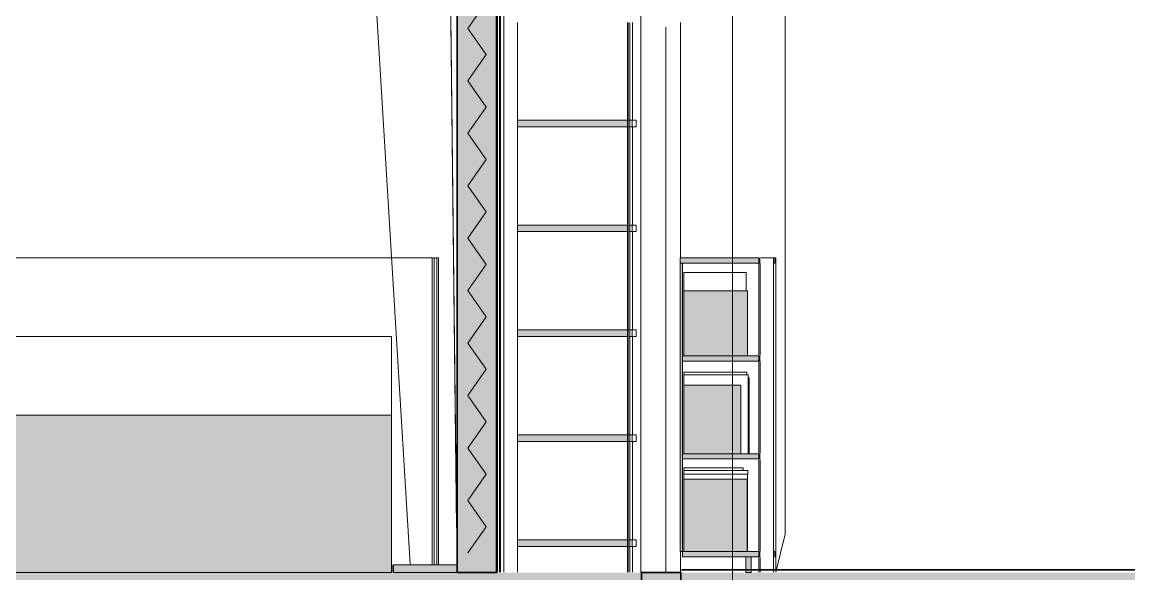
# Model space of a CAD drawing. Header units: millimetres. Extents: x 0 to 135734, y 0 to 59400.
# Drawn here: x 37392 to 41611, y 25795 to 27899 of the extents above; entities that cross this region are included whole.
import ezdxf

# ---------------------------------------------------------------- set-up
doc = ezdxf.new("R2010")
doc.units = ezdxf.units.MM
doc.linetypes.add('DASHDOT', pattern=[3.556, 2.54, -0.508, 0, -0.508])
for name, color, linetype, lineweight in [('01_切断（構造・壁）', 7, 'Continuous', 35), ('02_切断（家具）', 8, 'Continuous', 18), ('05_断熱（仮）', 2, 'Continuous', 9), ('07_切断（建具）', 7, 'Continuous', 18), ('10_見えがかり', 7, 'Continuous', 13), ('11_見えがかり（家具）', 8, 'Continuous', 9), ('40_通り芯', 1, 'DASHDOT', 9)]:
    doc.layers.add(name, color=color, linetype=linetype, lineweight=lineweight)

msp = doc.modelspace()

# ---------------------------------------------------------------- hatches: boundary and pattern name
at = {"layer": '01_切断（構造・壁）'}
for points in [[(39050.8, 29233.7), (39050.8, 30550), (39090.7, 30550), (39200.7, 30550), (39200.7, 27061.9), (39200.7, 25800), (39200.3, 25800), (39159.3, 25800), (39081.1, 25800), (39072.5, 25800), (39067.7, 25800), (39066.7, 25800), (39050.8, 25800)], [(46476.9, 25742), (46476.9, 25800), (26047.5, 25800), (26047.5, 25742)], [(39903.1, 25763.1), (39903.1, 25763.1), (39903.1, 25500), (39878.1, 25500), (39753.1, 25500), (39753.1, 25763.2), (39753.1, 25763.2), (39753.1, 25800), (39772.5, 25800), (39903.1, 25800)]]:
    msp.add_hatch(color=7, dxfattribs=at).paths.add_polyline_path(points)
at = {"layer": '02_切断（家具）'}
for points in [[(39699.9, 27500), (39638.4, 27500), (39450.3, 27500), (39397.6, 27500), (39368.8, 27500), (39352.6, 27500), (39343.5, 27500), (39287.2, 27500), (39285.7, 27500), (39284.3, 27500), (39283, 27500), (39281.4, 27500), (39279.9, 27500), (39279.9, 27503.7), (39279.9, 27525), (39281.4, 27525), (39283, 27525), (39284.3, 27525), (39285.7, 27525), (39287.2, 27525), (39343.5, 27525), (39352.6, 27525), (39368.8, 27525), (39397.6, 27525), (39450.3, 27525), (39638.4, 27525), (39699.9, 27525), (39699.9, 27521.3)], [(39699.9, 27100), (39638.4, 27100), (39450.3, 27100), (39397.6, 27100), (39368.8, 27100), (39352.6, 27100), (39343.5, 27100), (39287.2, 27100), (39285.7, 27100), (39284.3, 27100), (39283, 27100), (39281.4, 27100), (39279.9, 27100), (39279.9, 27103.7), (39279.9, 27125), (39281.4, 27125), (39283, 27125), (39284.3, 27125), (39285.7, 27125), (39287.2, 27125), (39343.5, 27125), (39352.6, 27125), (39368.8, 27125), (39397.6, 27125), (39450.3, 27125), (39638.4, 27125), (39699.9, 27125), (39699.9, 27121.3)], [(40200.5, 26994), (40200.5, 26980), (40185.4, 26980), (40144.7, 26980), (40114.2, 26980), (40090.5, 26980), (40071.5, 26980), (40055.9, 26980), (40043, 26980), (40030, 26980), (40017.1, 26980), (40004.1, 26980), (39991.2, 26980), (39978.2, 26980), (39965.3, 26980), (39952.3, 26980), (39939.4, 26980), (39926.4, 26980), (39913.4, 26980), (39912.2, 26980), (39910.8, 26980), (39908.9, 26980), (39906.6, 26980), (39903.4, 26980), (39900.5, 26980), (39900.5, 26986), (39900.5, 27000), (39903.4, 27000), (39906.6, 27000), (39908.9, 27000), (39910.8, 27000), (39912.2, 27000), (39913.4, 27000), (39926.4, 27000), (39939.4, 27000), (39952.3, 27000), (39965.3, 27000), (39978.2, 27000), (39991.2, 27000), (40004.1, 27000), (40017.1, 27000), (40030, 27000), (40043, 27000), (40055.9, 27000), (40071.5, 27000), (40090.5, 27000), (40114.2, 27000), (40144.7, 27000), (40185.4, 27000), (40200.5, 27000)], [(39909.5, 26650.2), (39909.5, 25880), (39909, 25880), (39907.8, 25880), (39906.9, 25880), (39906.2, 25880), (39905.6, 25880), (39905.2, 25880), (39904.8, 25880), (39904.4, 25880), (39904, 25880), (39903.6, 25880), (39903.2, 25880), (39902.8, 25880), (39902.4, 25880), (39902, 25880), (39901.7, 25880), (39901.3, 25880), (39900.9, 25880), (39900.8, 25880), (39900.8, 25880), (39900.7, 25880), (39900.7, 25880), (39900.6, 25880), (39900.5, 25880), (39900.5, 26209.8), (39900.5, 26980), (39900.6, 26980), (39900.7, 26980), (39900.7, 26980), (39900.8, 26980), (39900.8, 26980), (39900.9, 26980), (39901.3, 26980), (39901.7, 26980), (39902, 26980), (39902.4, 26980), (39902.8, 26980), (39903.2, 26980), (39903.6, 26980), (39904, 26980), (39904.4, 26980), (39904.8, 26980), (39905.2, 26980), (39905.6, 26980), (39906.2, 26980), (39906.9, 26980), (39907.8, 26980), (39909, 26980), (39909.5, 26980)], [(40157, 26786.6), (40157, 26626.7), (40140, 26626.7), (40102.6, 26626.7), (40075.9, 26626.7), (40055.8, 26626.7), (40040.2, 26626.7), (40027.6, 26626.7), (40017.4, 26626.7), (40008.8, 26626.7), (40000.3, 26626.7), (39991.7, 26626.7), (39983.2, 26626.7), (39974.6, 26626.7), (39966, 26626.7), (39957.4, 26626.7), (39948.9, 26626.7), (39940.3, 26626.7), (39931.7, 26626.7), (39923.1, 26626.7), (39921.9, 26626.7), (39920.5, 26626.7), (39918.7, 26626.7), (39916.5, 26626.7), (39914.5, 26626.7), (39914.5, 26704.9), (39914.5, 26873.7), (39916.5, 26873.7), (39918.7, 26873.7), (39920.5, 26873.7), (39921.9, 26873.7), (39923.1, 26873.7), (39931.7, 26873.7), (39940.3, 26873.7), (39948.9, 26873.7), (39957.4, 26873.7), (39966, 26873.7), (39974.6, 26873.7), (39983.2, 26873.7), (39991.7, 26873.7), (40000.3, 26873.7), (40008.8, 26873.7), (40017.4, 26873.7), (40027.6, 26873.7), (40040.2, 26873.7), (40055.8, 26873.7), (40075.9, 26873.7), (40102.6, 26873.7), (40140, 26873.7), (40157, 26873.7)], [(39699.9, 26700), (39638.4, 26700), (39450.3, 26700), (39397.6, 26700), (39368.8, 26700), (39352.6, 26700), (39343.5, 26700), (39287.2, 26700), (39285.7, 26700), (39284.3, 26700), (39283, 26700), (39281.4, 26700), (39279.9, 26700), (39279.9, 26703.7), (39279.9, 26725), (39281.4, 26725), (39283, 26725), (39284.3, 26725), (39285.7, 26725), (39287.2, 26725), (39343.5, 26725), (39352.6, 26725), (39368.8, 26725), (39397.6, 26725), (39450.3, 26725), (39638.4, 26725), (39699.9, 26725), (39699.9, 26721.3)], [(40200.5, 26620.7), (40200.5, 26606.7), (40185.9, 26606.7), (40146.4, 26606.7), (40116.8, 26606.7), (40093.8, 26606.7), (40075.3, 26606.7), (40060.3, 26606.7), (40047.7, 26606.7), (40035.1, 26606.7), (40022.6, 26606.7), (40010, 26606.7), (39997.4, 26606.7), (39984.9, 26606.7), (39972.3, 26606.7), (39959.8, 26606.7), (39947.2, 26606.7), (39934.6, 26606.7), (39922.1, 26606.7), (39920.9, 26606.7), (39919.5, 26606.7), (39917.7, 26606.7), (39915.4, 26606.7), (39912.3, 26606.7), (39909.5, 26606.7), (39909.5, 26612.7), (39909.5, 26626.7), (39912.3, 26626.7), (39915.4, 26626.7), (39917.7, 26626.7), (39919.5, 26626.7), (39920.9, 26626.7), (39922.1, 26626.7), (39934.6, 26626.7), (39947.2, 26626.7), (39959.8, 26626.7), (39972.3, 26626.7), (39984.9, 26626.7), (39997.4, 26626.7), (40010, 26626.7), (40022.6, 26626.7), (40035.1, 26626.7), (40047.7, 26626.7), (40060.3, 26626.7), (40075.3, 26626.7), (40093.8, 26626.7), (40116.8, 26626.7), (40146.4, 26626.7), (40185.9, 26626.7), (40200.5, 26626.7)], [(40131.7, 26344.7), (40131.7, 26253.3), (39995.7, 26253.3), (39955.9, 26253.3), (39942.3, 26253.3), (39935.4, 26253.3), (39931.2, 26253.3), (39928.5, 26253.3), (39926.5, 26253.3), (39925, 26253.3), (39923.8, 26253.3), (39922.9, 26253.3), (39922.1, 26253.3), (39921.5, 26253.3), (39920.9, 26253.3), (39920.2, 26253.3), (39919.6, 26253.3), (39919, 26253.3), (39918.3, 26253.3), (39917.7, 26253.3), (39917, 26253.3), (39916.4, 26253.3), (39915.8, 26253.3), (39915.1, 26253.3), (39914.5, 26253.3), (39914.5, 26413.1), (39914.5, 26514.7), (39915.1, 26514.7), (39915.8, 26514.7), (39916.4, 26514.7), (39917, 26514.7), (39917.7, 26514.7), (39918.3, 26514.7), (39919, 26514.7), (39919.6, 26514.7), (39920.2, 26514.7), (39920.9, 26514.7), (39921.5, 26514.7), (39922.1, 26514.7), (39922.9, 26514.7), (39923.8, 26514.7), (39925, 26514.7), (39926.5, 26514.7), (39928.5, 26514.7), (39931.2, 26514.7), (39935.4, 26514.7), (39942.3, 26514.7), (39955.9, 26514.7), (39995.7, 26514.7), (40131.7, 26514.7)], [(36799.8, 25950.1), (36799.8, 26400), (37303.7, 26400), (38799.8, 26400), (38799.8, 26249.9), (38799.8, 25800), (37303.7, 25800), (36799.8, 25800)], [(39699.9, 26300), (39638.4, 26300), (39450.3, 26300), (39397.6, 26300), (39368.8, 26300), (39352.6, 26300), (39343.5, 26300), (39287.2, 26300), (39285.7, 26300), (39284.3, 26300), (39283, 26300), (39281.4, 26300), (39279.9, 26300), (39279.9, 26303.7), (39279.9, 26325), (39281.4, 26325), (39283, 26325), (39284.3, 26325), (39285.7, 26325), (39287.2, 26325), (39343.5, 26325), (39352.6, 26325), (39368.8, 26325), (39397.6, 26325), (39450.3, 26325), (39638.4, 26325), (39699.9, 26325), (39699.9, 26321.3)], [(40200.5, 26247.3), (40200.5, 26233.3), (40185.9, 26233.3), (40146.4, 26233.3), (40116.8, 26233.3), (40093.8, 26233.3), (40075.3, 26233.3), (40060.3, 26233.3), (40047.7, 26233.3), (40035.1, 26233.3), (40022.6, 26233.3), (40010, 26233.3), (39997.4, 26233.3), (39984.9, 26233.3), (39972.3, 26233.3), (39959.8, 26233.3), (39947.2, 26233.3), (39934.6, 26233.3), (39922.1, 26233.3), (39920.9, 26233.3), (39919.5, 26233.3), (39917.7, 26233.3), (39915.4, 26233.3), (39912.3, 26233.3), (39909.5, 26233.3), (39909.5, 26239.3), (39909.5, 26253.3), (39912.3, 26253.3), (39915.4, 26253.3), (39917.7, 26253.3), (39919.5, 26253.3), (39920.9, 26253.3), (39922.1, 26253.3), (39934.6, 26253.3), (39947.2, 26253.3), (39959.8, 26253.3), (39972.3, 26253.3), (39984.9, 26253.3), (39997.4, 26253.3), (40010, 26253.3), (40022.6, 26253.3), (40035.1, 26253.3), (40047.7, 26253.3), (40060.3, 26253.3), (40075.3, 26253.3), (40093.8, 26253.3), (40116.8, 26253.3), (40146.4, 26253.3), (40185.9, 26253.3), (40200.5, 26253.3)], [(40155.1, 26105), (40155.1, 25880), (40150.7, 25880), (40129.3, 25880), (40111.5, 25880), (40093.6, 25880), (40075.8, 25880), (40057.9, 25880), (40040, 25880), (40022.1, 25880), (40004.2, 25880), (39986.3, 25880), (39968.4, 25880), (39950.4, 25880), (39932.5, 25880), (39932.3, 25880), (39932, 25880), (39931.7, 25880), (39931.3, 25880), (39930.7, 25880), (39930, 25880), (39928.8, 25880), (39926.9, 25880), (39923.1, 25880), (39914.5, 25880), (39914.5, 25917.3), (39914.5, 26156), (39923.1, 26156), (39926.9, 26156), (39928.8, 26156), (39930, 26156), (39930.7, 26156), (39931.3, 26156), (39931.7, 26156), (39932, 26156), (39932.3, 26156), (39932.5, 26156), (39950.4, 26156), (39968.4, 26156), (39986.3, 26156), (40004.2, 26156), (40022.1, 26156), (40040, 26156), (40057.9, 26156), (40075.8, 26156), (40093.6, 26156), (40111.5, 26156), (40129.3, 26156), (40150.7, 26156), (40155.1, 26156)], [(39699.9, 25900), (39638.4, 25900), (39450.3, 25900), (39397.6, 25900), (39368.8, 25900), (39352.6, 25900), (39343.5, 25900), (39287.2, 25900), (39285.7, 25900), (39284.3, 25900), (39283, 25900), (39281.4, 25900), (39279.9, 25900), (39279.9, 25903.7), (39279.9, 25925), (39281.4, 25925), (39283, 25925), (39284.3, 25925), (39285.7, 25925), (39287.2, 25925), (39343.5, 25925), (39352.6, 25925), (39368.8, 25925), (39397.6, 25925), (39450.3, 25925), (39638.4, 25925), (39699.9, 25925), (39699.9, 25921.3)], [(40200.5, 25874), (40200.5, 25860), (40185.9, 25860), (40146.4, 25860), (40116.8, 25860), (40093.8, 25860), (40075.3, 25860), (40060.3, 25860), (40047.7, 25860), (40035.1, 25860), (40022.6, 25860), (40010, 25860), (39997.4, 25860), (39984.9, 25860), (39972.3, 25860), (39959.8, 25860), (39947.2, 25860), (39934.6, 25860), (39922.1, 25860), (39920.9, 25860), (39919.5, 25860), (39917.7, 25860), (39915.4, 25860), (39912.3, 25860), (39909.5, 25860), (39909.5, 25866), (39909.5, 25880), (39912.3, 25880), (39915.4, 25880), (39917.7, 25880), (39919.5, 25880), (39920.9, 25880), (39922.1, 25880), (39934.6, 25880), (39947.2, 25880), (39959.8, 25880), (39972.3, 25880), (39984.9, 25880), (39997.4, 25880), (40010, 25880), (40022.6, 25880), (40035.1, 25880), (40047.7, 25880), (40060.3, 25880), (40075.3, 25880), (40093.8, 25880), (40116.8, 25880), (40146.4, 25880), (40185.9, 25880), (40200.5, 25880)], [(40170.5, 25842), (40170.5, 25800), (40169.5, 25800), (40166.8, 25800), (40164.7, 25800), (40163.2, 25800), (40161.9, 25800), (40160.9, 25800), (40160, 25800), (40159.1, 25800), (40158.3, 25800), (40157.4, 25800), (40156.5, 25800), (40155.7, 25800), (40154.8, 25800), (40153.9, 25800), (40153.1, 25800), (40152.2, 25800), (40151.4, 25800), (40151.3, 25800), (40151.2, 25800), (40151.1, 25800), (40150.9, 25800), (40150.7, 25800), (40150.5, 25800), (40150.5, 25818), (40150.5, 25860), (40150.7, 25860), (40150.9, 25860), (40151.1, 25860), (40151.2, 25860), (40151.3, 25860), (40151.4, 25860), (40152.2, 25860), (40153.1, 25860), (40153.9, 25860), (40154.8, 25860), (40155.7, 25860), (40156.5, 25860), (40157.4, 25860), (40158.3, 25860), (40159.1, 25860), (40160, 25860), (40160.9, 25860), (40161.9, 25860), (40163.2, 25860), (40164.7, 25860), (40166.8, 25860), (40169.5, 25860), (40170.5, 25860)], [(39050.6, 25828.8), (39050.6, 25800), (38975.7, 25800), (38807.4, 25800), (38807.4, 25829.4), (38807.4, 25830), (38975.7, 25830), (39050.6, 25830)]]:
    msp.add_hatch(color=8, dxfattribs=at).paths.add_polyline_path(points)
at = {"layer": '05_断熱（仮）', "true_color": 0xf3d98b}
msp.add_hatch(color=8, dxfattribs=at).paths.add_polyline_path([(39075.8, 25825), (39075.8, 30525), (39175.7, 30525), (39175.7, 25825)])

# ---------------------------------------------------------------- linework, layer by layer
at = {"layer": '01_切断（構造・壁）'}
for points in [[(39050.8, 29233.7), (39050.8, 30550), (39090.7, 30550), (39200.7, 30550), (39200.7, 27061.9), (39200.7, 25800), (39200.3, 25800), (39159.3, 25800), (39081.1, 25800), (39072.5, 25800), (39067.7, 25800), (39066.7, 25800), (39050.8, 25800), (39050.8, 29233.7)], [(39903.1, 25763.1), (39903.1, 25763.1), (39903.1, 25500), (39878.1, 25500), (39753.1, 25500), (39753.1, 25763.2), (39753.1, 25763.2), (39753.1, 25800), (39772.5, 25800), (39903.1, 25800), (39903.1, 25763.1)], [(39905.1, 25810), (40740.3, 25810), (41597.7, 25810), (41598.8, 25810), (41600.7, 25810), (41602.8, 25810), (41603.6, 25810), (41700.2, 25810)]]:
    msp.add_lwpolyline(points, dxfattribs=at)
at = {"layer": '02_切断（家具）'}
for points in [[(39699.9, 27500), (39638.4, 27500), (39450.3, 27500), (39397.6, 27500), (39368.8, 27500), (39352.6, 27500), (39343.5, 27500), (39287.2, 27500), (39285.7, 27500), (39284.3, 27500), (39283, 27500), (39281.4, 27500), (39279.9, 27500), (39279.9, 27503.7), (39279.9, 27525), (39281.4, 27525), (39283, 27525), (39284.3, 27525), (39285.7, 27525), (39287.2, 27525), (39343.5, 27525), (39352.6, 27525), (39368.8, 27525), (39397.6, 27525), (39450.3, 27525), (39638.4, 27525), (39699.9, 27525), (39699.9, 27521.3), (39699.9, 27500)], [(39699.9, 27100), (39638.4, 27100), (39450.3, 27100), (39397.6, 27100), (39368.8, 27100), (39352.6, 27100), (39343.5, 27100), (39287.2, 27100), (39285.7, 27100), (39284.3, 27100), (39283, 27100), (39281.4, 27100), (39279.9, 27100), (39279.9, 27103.7), (39279.9, 27125), (39281.4, 27125), (39283, 27125), (39284.3, 27125), (39285.7, 27125), (39287.2, 27125), (39343.5, 27125), (39352.6, 27125), (39368.8, 27125), (39397.6, 27125), (39450.3, 27125), (39638.4, 27125), (39699.9, 27125), (39699.9, 27121.3), (39699.9, 27100)], [(40200.5, 26994), (40200.5, 26980), (40185.4, 26980), (40144.7, 26980), (40114.2, 26980), (40090.5, 26980), (40071.5, 26980), (40055.9, 26980), (40043, 26980), (40030, 26980), (40017.1, 26980), (40004.1, 26980), (39991.2, 26980), (39978.2, 26980), (39965.3, 26980), (39952.3, 26980), (39939.4, 26980), (39926.4, 26980), (39913.4, 26980), (39912.2, 26980), (39910.8, 26980), (39908.9, 26980), (39906.6, 26980), (39903.4, 26980), (39900.5, 26980), (39900.5, 26986), (39900.5, 27000), (39903.4, 27000), (39906.6, 27000), (39908.9, 27000), (39910.8, 27000), (39912.2, 27000), (39913.4, 27000), (39926.4, 27000), (39939.4, 27000), (39952.3, 27000), (39965.3, 27000), (39978.2, 27000), (39991.2, 27000), (40004.1, 27000), (40017.1, 27000), (40030, 27000), (40043, 27000), (40055.9, 27000), (40071.5, 27000), (40090.5, 27000), (40114.2, 27000), (40144.7, 27000), (40185.4, 27000), (40200.5, 27000), (40200.5, 26994)], [(39909.5, 26650.2), (39909.5, 25880), (39909, 25880), (39907.8, 25880), (39906.9, 25880), (39906.2, 25880), (39905.6, 25880), (39905.2, 25880), (39904.8, 25880), (39904.4, 25880), (39904, 25880), (39903.6, 25880), (39903.2, 25880), (39902.8, 25880), (39902.4, 25880), (39902, 25880), (39901.7, 25880), (39901.3, 25880), (39900.9, 25880), (39900.8, 25880), (39900.8, 25880), (39900.7, 25880), (39900.7, 25880), (39900.6, 25880), (39900.5, 25880), (39900.5, 26209.8), (39900.5, 26980), (39900.6, 26980), (39900.7, 26980), (39900.7, 26980), (39900.8, 26980), (39900.8, 26980), (39900.9, 26980), (39901.3, 26980), (39901.7, 26980), (39902, 26980), (39902.4, 26980), (39902.8, 26980), (39903.2, 26980), (39903.6, 26980), (39904, 26980), (39904.4, 26980), (39904.8, 26980), (39905.2, 26980), (39905.6, 26980), (39906.2, 26980), (39906.9, 26980), (39907.8, 26980), (39909, 26980), (39909.5, 26980), (39909.5, 26650.2)], [(40157, 26786.6), (40157, 26626.7), (40140, 26626.7), (40102.6, 26626.7), (40075.9, 26626.7), (40055.8, 26626.7), (40040.2, 26626.7), (40027.6, 26626.7), (40017.4, 26626.7), (40008.8, 26626.7), (40000.3, 26626.7), (39991.7, 26626.7), (39983.2, 26626.7), (39974.6, 26626.7), (39966, 26626.7), (39957.4, 26626.7), (39948.9, 26626.7), (39940.3, 26626.7), (39931.7, 26626.7), (39923.1, 26626.7), (39921.9, 26626.7), (39920.5, 26626.7), (39918.7, 26626.7), (39916.5, 26626.7), (39914.5, 26626.7), (39914.5, 26704.9), (39914.5, 26873.7), (39916.5, 26873.7), (39918.7, 26873.7), (39920.5, 26873.7), (39921.9, 26873.7), (39923.1, 26873.7), (39931.7, 26873.7), (39940.3, 26873.7), (39948.9, 26873.7), (39957.4, 26873.7), (39966, 26873.7), (39974.6, 26873.7), (39983.2, 26873.7), (39991.7, 26873.7), (40000.3, 26873.7), (40008.8, 26873.7), (40017.4, 26873.7), (40027.6, 26873.7), (40040.2, 26873.7), (40055.8, 26873.7), (40075.9, 26873.7), (40102.6, 26873.7), (40140, 26873.7), (40157, 26873.7), (40157, 26786.6)], [(39699.9, 26700), (39638.4, 26700), (39450.3, 26700), (39397.6, 26700), (39368.8, 26700), (39352.6, 26700), (39343.5, 26700), (39287.2, 26700), (39285.7, 26700), (39284.3, 26700), (39283, 26700), (39281.4, 26700), (39279.9, 26700), (39279.9, 26703.7), (39279.9, 26725), (39281.4, 26725), (39283, 26725), (39284.3, 26725), (39285.7, 26725), (39287.2, 26725), (39343.5, 26725), (39352.6, 26725), (39368.8, 26725), (39397.6, 26725), (39450.3, 26725), (39638.4, 26725), (39699.9, 26725), (39699.9, 26721.3), (39699.9, 26700)], [(40200.5, 26620.7), (40200.5, 26606.7), (40185.9, 26606.7), (40146.4, 26606.7), (40116.8, 26606.7), (40093.8, 26606.7), (40075.3, 26606.7), (40060.3, 26606.7), (40047.7, 26606.7), (40035.1, 26606.7), (40022.6, 26606.7), (40010, 26606.7), (39997.4, 26606.7), (39984.9, 26606.7), (39972.3, 26606.7), (39959.8, 26606.7), (39947.2, 26606.7), (39934.6, 26606.7), (39922.1, 26606.7), (39920.9, 26606.7), (39919.5, 26606.7), (39917.7, 26606.7), (39915.4, 26606.7), (39912.3, 26606.7), (39909.5, 26606.7), (39909.5, 26612.7), (39909.5, 26626.7), (39912.3, 26626.7), (39915.4, 26626.7), (39917.7, 26626.7), (39919.5, 26626.7), (39920.9, 26626.7), (39922.1, 26626.7), (39934.6, 26626.7), (39947.2, 26626.7), (39959.8, 26626.7), (39972.3, 26626.7), (39984.9, 26626.7), (39997.4, 26626.7), (40010, 26626.7), (40022.6, 26626.7), (40035.1, 26626.7), (40047.7, 26626.7), (40060.3, 26626.7), (40075.3, 26626.7), (40093.8, 26626.7), (40116.8, 26626.7), (40146.4, 26626.7), (40185.9, 26626.7), (40200.5, 26626.7), (40200.5, 26620.7)], [(40131.7, 26344.7), (40131.7, 26253.3), (39995.7, 26253.3), (39955.9, 26253.3), (39942.3, 26253.3), (39935.4, 26253.3), (39931.2, 26253.3), (39928.5, 26253.3), (39926.5, 26253.3), (39925, 26253.3), (39923.8, 26253.3), (39922.9, 26253.3), (39922.1, 26253.3), (39921.5, 26253.3), (39920.9, 26253.3), (39920.2, 26253.3), (39919.6, 26253.3), (39919, 26253.3), (39918.3, 26253.3), (39917.7, 26253.3), (39917, 26253.3), (39916.4, 26253.3), (39915.8, 26253.3), (39915.1, 26253.3), (39914.5, 26253.3), (39914.5, 26413.1), (39914.5, 26514.7), (39915.1, 26514.7), (39915.8, 26514.7), (39916.4, 26514.7), (39917, 26514.7), (39917.7, 26514.7), (39918.3, 26514.7), (39919, 26514.7), (39919.6, 26514.7), (39920.2, 26514.7), (39920.9, 26514.7), (39921.5, 26514.7), (39922.1, 26514.7), (39922.9, 26514.7), (39923.8, 26514.7), (39925, 26514.7), (39926.5, 26514.7), (39928.5, 26514.7), (39931.2, 26514.7), (39935.4, 26514.7), (39942.3, 26514.7), (39955.9, 26514.7), (39995.7, 26514.7), (40131.7, 26514.7), (40131.7, 26344.7)], [(36799.8, 25950.1), (36799.8, 26400), (37303.7, 26400), (38799.8, 26400), (38799.8, 26249.9), (38799.8, 25800), (37303.7, 25800), (36799.8, 25800), (36799.8, 25950.1)], [(39699.9, 26300), (39638.4, 26300), (39450.3, 26300), (39397.6, 26300), (39368.8, 26300), (39352.6, 26300), (39343.5, 26300), (39287.2, 26300), (39285.7, 26300), (39284.3, 26300), (39283, 26300), (39281.4, 26300), (39279.9, 26300), (39279.9, 26303.7), (39279.9, 26325), (39281.4, 26325), (39283, 26325), (39284.3, 26325), (39285.7, 26325), (39287.2, 26325), (39343.5, 26325), (39352.6, 26325), (39368.8, 26325), (39397.6, 26325), (39450.3, 26325), (39638.4, 26325), (39699.9, 26325), (39699.9, 26321.3), (39699.9, 26300)], [(40200.5, 26247.3), (40200.5, 26233.3), (40185.9, 26233.3), (40146.4, 26233.3), (40116.8, 26233.3), (40093.8, 26233.3), (40075.3, 26233.3), (40060.3, 26233.3), (40047.7, 26233.3), (40035.1, 26233.3), (40022.6, 26233.3), (40010, 26233.3), (39997.4, 26233.3), (39984.9, 26233.3), (39972.3, 26233.3), (39959.8, 26233.3), (39947.2, 26233.3), (39934.6, 26233.3), (39922.1, 26233.3), (39920.9, 26233.3), (39919.5, 26233.3), (39917.7, 26233.3), (39915.4, 26233.3), (39912.3, 26233.3), (39909.5, 26233.3), (39909.5, 26239.3), (39909.5, 26253.3), (39912.3, 26253.3), (39915.4, 26253.3), (39917.7, 26253.3), (39919.5, 26253.3), (39920.9, 26253.3), (39922.1, 26253.3), (39934.6, 26253.3), (39947.2, 26253.3), (39959.8, 26253.3), (39972.3, 26253.3), (39984.9, 26253.3), (39997.4, 26253.3), (40010, 26253.3), (40022.6, 26253.3), (40035.1, 26253.3), (40047.7, 26253.3), (40060.3, 26253.3), (40075.3, 26253.3), (40093.8, 26253.3), (40116.8, 26253.3), (40146.4, 26253.3), (40185.9, 26253.3), (40200.5, 26253.3), (40200.5, 26247.3)], [(40155.1, 26105), (40155.1, 25880), (40150.7, 25880), (40129.3, 25880), (40111.5, 25880), (40093.6, 25880), (40075.8, 25880), (40057.9, 25880), (40040, 25880), (40022.1, 25880), (40004.2, 25880), (39986.3, 25880), (39968.4, 25880), (39950.4, 25880), (39932.5, 25880), (39932.3, 25880), (39932, 25880), (39931.7, 25880), (39931.3, 25880), (39930.7, 25880), (39930, 25880), (39928.8, 25880), (39926.9, 25880), (39923.1, 25880), (39914.5, 25880), (39914.5, 25917.3), (39914.5, 26156), (39923.1, 26156), (39926.9, 26156), (39928.8, 26156), (39930, 26156), (39930.7, 26156), (39931.3, 26156), (39931.7, 26156), (39932, 26156), (39932.3, 26156), (39932.5, 26156), (39950.4, 26156), (39968.4, 26156), (39986.3, 26156), (40004.2, 26156), (40022.1, 26156), (40040, 26156), (40057.9, 26156), (40075.8, 26156), (40093.6, 26156), (40111.5, 26156), (40129.3, 26156), (40150.7, 26156), (40155.1, 26156), (40155.1, 26105)], [(39699.9, 25900), (39638.4, 25900), (39450.3, 25900), (39397.6, 25900), (39368.8, 25900), (39352.6, 25900), (39343.5, 25900), (39287.2, 25900), (39285.7, 25900), (39284.3, 25900), (39283, 25900), (39281.4, 25900), (39279.9, 25900), (39279.9, 25903.7), (39279.9, 25925), (39281.4, 25925), (39283, 25925), (39284.3, 25925), (39285.7, 25925), (39287.2, 25925), (39343.5, 25925), (39352.6, 25925), (39368.8, 25925), (39397.6, 25925), (39450.3, 25925), (39638.4, 25925), (39699.9, 25925), (39699.9, 25921.3), (39699.9, 25900)], [(40200.5, 25874), (40200.5, 25860), (40185.9, 25860), (40146.4, 25860), (40116.8, 25860), (40093.8, 25860), (40075.3, 25860), (40060.3, 25860), (40047.7, 25860), (40035.1, 25860), (40022.6, 25860), (40010, 25860), (39997.4, 25860), (39984.9, 25860), (39972.3, 25860), (39959.8, 25860), (39947.2, 25860), (39934.6, 25860), (39922.1, 25860), (39920.9, 25860), (39919.5, 25860), (39917.7, 25860), (39915.4, 25860), (39912.3, 25860), (39909.5, 25860), (39909.5, 25866), (39909.5, 25880), (39912.3, 25880), (39915.4, 25880), (39917.7, 25880), (39919.5, 25880), (39920.9, 25880), (39922.1, 25880), (39934.6, 25880), (39947.2, 25880), (39959.8, 25880), (39972.3, 25880), (39984.9, 25880), (39997.4, 25880), (40010, 25880), (40022.6, 25880), (40035.1, 25880), (40047.7, 25880), (40060.3, 25880), (40075.3, 25880), (40093.8, 25880), (40116.8, 25880), (40146.4, 25880), (40185.9, 25880), (40200.5, 25880), (40200.5, 25874)], [(40170.5, 25842), (40170.5, 25800), (40169.5, 25800), (40166.8, 25800), (40164.7, 25800), (40163.2, 25800), (40161.9, 25800), (40160.9, 25800), (40160, 25800), (40159.1, 25800), (40158.3, 25800), (40157.4, 25800), (40156.5, 25800), (40155.7, 25800), (40154.8, 25800), (40153.9, 25800), (40153.1, 25800), (40152.2, 25800), (40151.4, 25800), (40151.3, 25800), (40151.2, 25800), (40151.1, 25800), (40150.9, 25800), (40150.7, 25800), (40150.5, 25800), (40150.5, 25818), (40150.5, 25860), (40150.7, 25860), (40150.9, 25860), (40151.1, 25860), (40151.2, 25860), (40151.3, 25860), (40151.4, 25860), (40152.2, 25860), (40153.1, 25860), (40153.9, 25860), (40154.8, 25860), (40155.7, 25860), (40156.5, 25860), (40157.4, 25860), (40158.3, 25860), (40159.1, 25860), (40160, 25860), (40160.9, 25860), (40161.9, 25860), (40163.2, 25860), (40164.7, 25860), (40166.8, 25860), (40169.5, 25860), (40170.5, 25860), (40170.5, 25842)], [(39050.6, 25828.8), (39050.6, 25800), (38975.7, 25800), (38807.4, 25800), (38807.4, 25829.4), (38807.4, 25830), (38975.7, 25830), (39050.6, 25830), (39050.6, 25828.8)]]:
    msp.add_lwpolyline(points, dxfattribs=at)
at = {"layer": '05_断熱（仮）'}
msp.add_lwpolyline([(39090.7, 25875), (39160.7, 25975), (39090.7, 26075), (39160.7, 26175), (39090.7, 26275), (39160.7, 26375), (39090.7, 26475), (39160.7, 26575), (39090.7, 26675), (39160.7, 26775), (39090.7, 26875), (39160.7, 26975), (39090.7, 27075), (39160.7, 27175), (39090.7, 27275), (39160.7, 27375), (39090.7, 27475), (39160.7, 27575), (39090.7, 27675), (39160.7, 27775), (39090.7, 27875), (39160.7, 27975)], dxfattribs=at)
at = {"layer": '07_切断（建具）'}
msp.add_lwpolyline([(39845.6, 25800), (39845.6, 27880)], dxfattribs=at)
at = {"layer": '10_見えがかり'}
for points in [[(38721.8, 33818.8), (38569.1, 33413), (38542, 33071.4), (38546.4, 33035.7), (38560.8, 32974.5), (38566.9, 32927.4), (38569.1, 30817.5), (38871.3, 25832)], [(38870.9, 25832), (38568.7, 30817.5), (38566.4, 32927.4), (38560.4, 32974.5), (38545.9, 33035.7), (38541.6, 33071.4)], [(39202.7, 30550), (39204.5, 30550), (39204.5, 25802)], [(39048.1, 25971), (38996.6, 30512)], [(38997, 30512), (39048.1, 26009.7)], [(39750.7, 25802), (39750.7, 30081)], [(40265.2, 25802), (40300.4, 25946.4), (40300.4, 26128.6), (40300.4, 26310.7), (40300.4, 26492.9), (40300.4, 26675), (40300.4, 26857.1), (40300.4, 27039.3), (40300.4, 27221.4), (40300.4, 27403.6), (40300.4, 27585.7), (40300.4, 27950), (40300.4, 28132.2), (40300.4, 28314.3), (40300.4, 28496.4), (40300.4, 28678.6), (40300.4, 28860.7), (40303.9, 29042.8), (40324, 29120.9)], [(40324.4, 29120.9), (40304.3, 29042.8), (40300.8, 28860.7), (40300.8, 28678.6), (40300.8, 28496.4), (40300.8, 28314.3), (40300.8, 28132.2), (40300.8, 27950), (40300.8, 27585.7), (40300.8, 27403.6), (40300.8, 27221.4), (40300.8, 27039.3), (40300.8, 26857.1), (40300.8, 26675), (40300.8, 26492.9), (40300.8, 26310.7), (40300.8, 26128.6), (40300.8, 25946.4), (40265.6, 25802)], [(39212.3, 29100), (39212.3, 25802)], [(39214.3, 29100), (39215.2, 29100), (39215.2, 25802)], [(39217.2, 29100), (39228.1, 29100), (39228.1, 25802)], [(39901.4, 27898), (39901.4, 27002)], [(39901.4, 25878), (39901.4, 25802)]]:
    msp.add_lwpolyline(points, dxfattribs=at)
at = {"layer": '11_見えがかり（家具）'}
for points in [[(39279.8, 27527), (39279.8, 27898)], [(39699.8, 27898), (39699.8, 27527)], [(39702.3, 27898), (39702.3, 27527)], [(39708.5, 27898), (39708.5, 27527)], [(39718.2, 27898), (39718.2, 27527)], [(39702.3, 27525), (39702.3, 27500), (39701.9, 27500)], [(39701.9, 27525), (39702.3, 27525)], [(39704.3, 27525), (39707.9, 27525), (39707.9, 27500), (39704.3, 27500)], [(39709.9, 27525), (39718, 27525), (39718, 27500), (39709.9, 27500)], [(39720.2, 27525), (39732.2, 27525), (39732.2, 27500), (39720.2, 27500)], [(39279.8, 27127), (39279.8, 27498)], [(39699.8, 27498), (39699.8, 27127)], [(39702.3, 27498), (39702.3, 27127)], [(39708.5, 27498), (39708.5, 27127)], [(39718.2, 27498), (39718.2, 27127)], [(39702.3, 27125), (39702.3, 27100), (39701.9, 27100)], [(39701.9, 27125), (39702.3, 27125)], [(39704.3, 27125), (39707.9, 27125), (39707.9, 27100), (39704.3, 27100)], [(39709.9, 27125), (39718, 27125), (39718, 27100), (39709.9, 27100)], [(39720.2, 27125), (39732.2, 27125), (39732.2, 27100), (39720.2, 27100)], [(39279.8, 26727), (39279.8, 27098)], [(39699.8, 27098), (39699.8, 26727)], [(39702.3, 27098), (39702.3, 26727)], [(39708.5, 27098), (39708.5, 26727)], [(39718.2, 27098), (39718.2, 26727)], [(36600.9, 25832), (36600.9, 27000), (38798.1, 27000)], [(38802.5, 27000), (38955.2, 27000), (38955.2, 25832)], [(38957.2, 27000), (38962.7, 27000)], [(38962.7, 27000), (38962.7, 25832)], [(38964.7, 27000), (38973.3, 27000)], [(38973.3, 27000), (38973.3, 25832)], [(38975.3, 27000), (38978.6, 27000), (38978.6, 25832)], [(40204.3, 27000), (40204.3, 26980), (40204.1, 26980)], [(40204.1, 27000), (40204.3, 27000)], [(40207.5, 27000), (40255.7, 27000)], [(40255.7, 27000), (40255.7, 25802)], [(40261.1, 27000), (40261.1, 26980), (40259.2, 26980)], [(40259.2, 27000), (40261.1, 27000)], [(40265, 27000), (40265, 26980), (40263.1, 26980)], [(40263.1, 27000), (40265, 27000)], [(40200.4, 26978), (40200.4, 26628.7)], [(40205.5, 26978), (40205.5, 26628.7)], [(40265.2, 26978), (40265.2, 25882)], [(39914.5, 26875.7), (39914.5, 26944.2), (40152.4, 26944.2)], [(40152.4, 26944.2), (40152.4, 26875.7)], [(39702.3, 26725), (39702.3, 26700), (39701.9, 26700)], [(39701.9, 26725), (39702.3, 26725)], [(39704.3, 26725), (39707.9, 26725), (39707.9, 26700), (39704.3, 26700)], [(39709.9, 26725), (39718, 26725), (39718, 26700), (39709.9, 26700)], [(39720.2, 26725), (39732.2, 26725), (39732.2, 26700), (39720.2, 26700)], [(36799.9, 26402), (36799.9, 26700), (38800.2, 26700)], [(38800.2, 26700), (38800.2, 26402)], [(39279.8, 26327), (39279.8, 26698)], [(39699.8, 26698), (39699.8, 26327)], [(39702.3, 26698), (39702.3, 26327)], [(39708.5, 26698), (39708.5, 26327)], [(39718.2, 26698), (39718.2, 26327)], [(40204.3, 26626.7), (40204.3, 26606.7), (40204.1, 26606.7)], [(40204.1, 26626.7), (40204.3, 26626.7)], [(40200.4, 26604.7), (40200.4, 26255.3)], [(40205.5, 26604.7), (40205.5, 26255.3)], [(39914.5, 26556.5), (39914.5, 26564), (40154.2, 26564)], [(39914.5, 26516.7), (39914.5, 26554.5), (40159.7, 26554.5)], [(40154.2, 26564), (40154.2, 26556.5)], [(40159.7, 26554.5), (40159.7, 26255.3)], [(40161.7, 26542), (40163.5, 26542)], [(40163.5, 26542), (40163.5, 26255.3)], [(39702.3, 26325), (39702.3, 26300), (39701.9, 26300)], [(39701.9, 26325), (39702.3, 26325)], [(39704.3, 26325), (39707.9, 26325), (39707.9, 26300), (39704.3, 26300)], [(39709.9, 26325), (39718, 26325), (39718, 26300), (39709.9, 26300)], [(39720.2, 26325), (39732.2, 26325), (39732.2, 26300), (39720.2, 26300)], [(39279.8, 25927), (39279.8, 26298)], [(39699.8, 26298), (39699.8, 25927)], [(39702.3, 26298), (39702.3, 25927)], [(39708.5, 26298), (39708.5, 25927)], [(39718.2, 26298), (39718.2, 25927)], [(40204.3, 26253.3), (40204.3, 26233.3), (40204.1, 26233.3)], [(40204.1, 26253.3), (40204.3, 26253.3)], [(39914.5, 26192.3), (39914.5, 26199), (40140.5, 26199)], [(40140.5, 26199), (40140.5, 26190.8)], [(40200.4, 26231.3), (40200.4, 25882)], [(40205.5, 26231.3), (40205.5, 25882)], [(39914.5, 26176.7), (39914.5, 26188.8), (40158.7, 26188.8)], [(39914.5, 26158), (39914.5, 26174.7), (40157.2, 26174.7)], [(40157.2, 26174.7), (40157.2, 25882)], [(40158.7, 26188.8), (40158.7, 26176.1)], [(39702.3, 25925), (39702.3, 25900), (39701.9, 25900)], [(39701.9, 25925), (39702.3, 25925)], [(39704.3, 25925), (39707.9, 25925), (39707.9, 25900), (39704.3, 25900)], [(39709.9, 25925), (39718, 25925), (39718, 25900), (39709.9, 25900)], [(39720.2, 25925), (39732.2, 25925), (39732.2, 25900), (39720.2, 25900)], [(39279.8, 25802), (39279.8, 25898)], [(39699.8, 25898), (39699.8, 25802)], [(39702.3, 25898), (39702.3, 25802)], [(39708.5, 25898), (39708.5, 25802)], [(39718.2, 25898), (39718.2, 25802)], [(40204.3, 25880), (40204.3, 25860), (40203.8, 25860)], [(40204.1, 25880), (40204.3, 25880)], [(40261.1, 25880), (40261.1, 25860), (40259.2, 25860)], [(40259.2, 25880), (40261.1, 25880)], [(40265, 25880), (40265, 25860), (40263.1, 25860)], [(40263.1, 25880), (40265, 25880)], [(38805.3, 25802), (38805.3, 25830), (38805.4, 25830)], [(40200.4, 25858), (40200.4, 25802)], [(40205.5, 25858), (40205.5, 25802)], [(40265.2, 25858), (40265.2, 25810.7)]]:
    msp.add_lwpolyline(points, dxfattribs=at)
at = {"layer": '40_通り芯'}
msp.add_lwpolyline([(40100, 24250), (40100, 35600)], dxfattribs=at)

doc.saveas('drawing.dxf')
